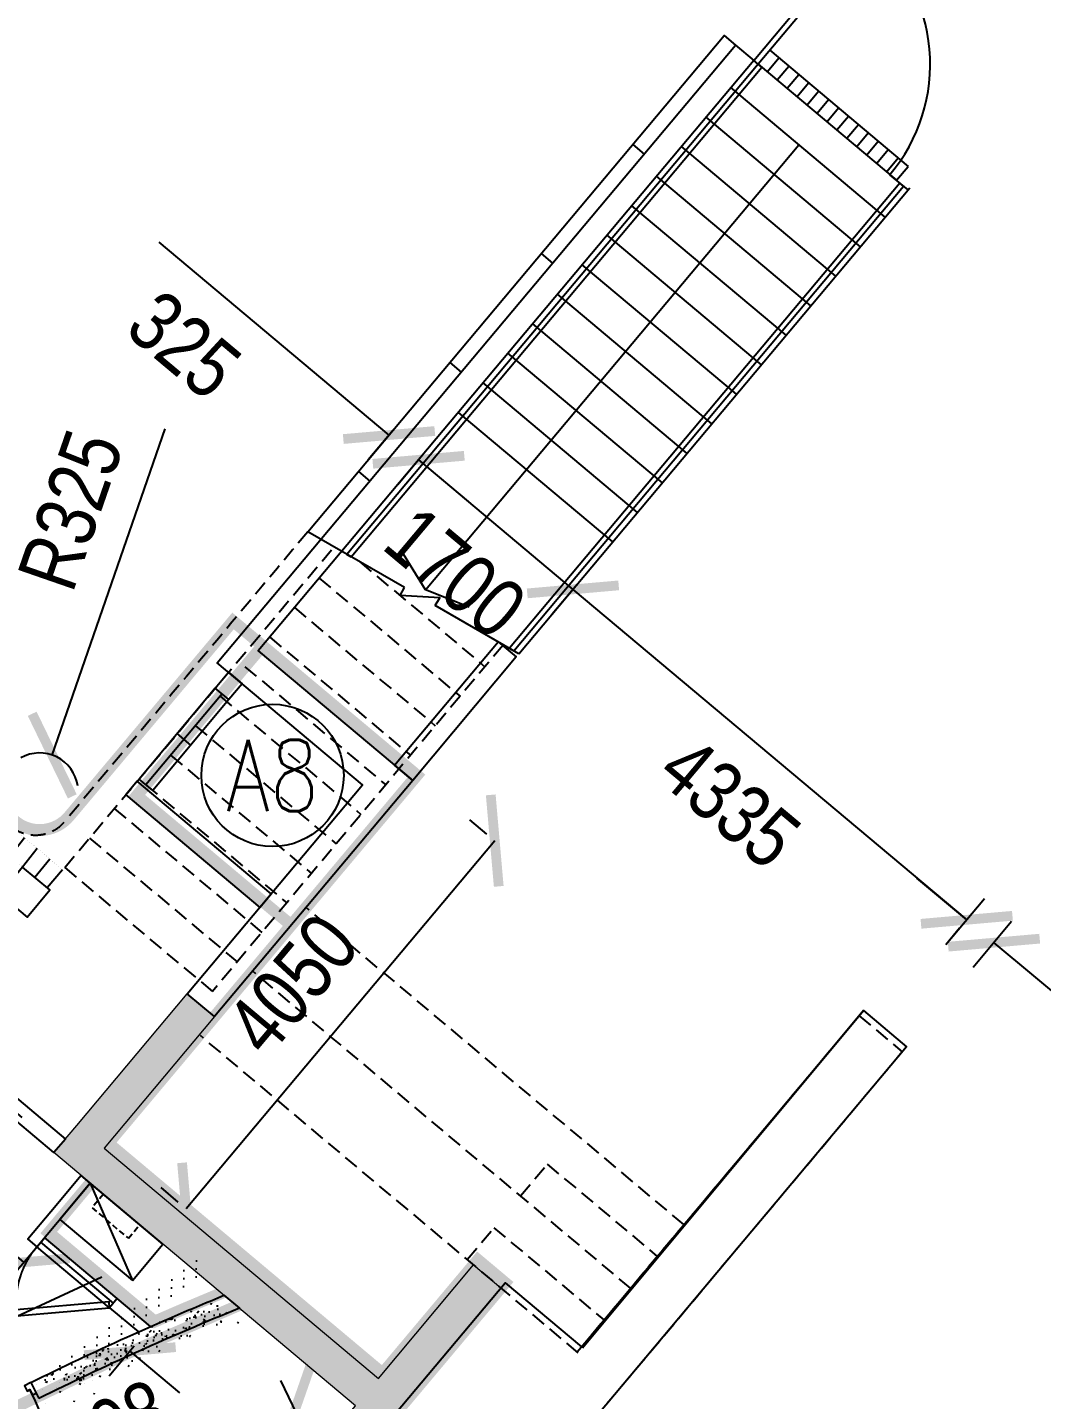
# Model space of a CAD drawing. Header units: millimetres. Extents: x 834140250 to 834644390, y 817877047 to 817987022.
# Drawn here: x 834390013 to 834398566, y 817957464 to 817969035 of the extents above; entities that cross this region are included whole.
import ezdxf
from ezdxf.enums import TextEntityAlignment as Align

# ---------------------------------------------------------------- set-up
doc = ezdxf.new("R2010")
doc.units = ezdxf.units.MM
doc.header["$LTSCALE"] = 1000
doc.header["$MEASUREMENT"] = 0
doc.linetypes.add('3B52X-MAGP-P-L000_XB$0$HIDDEN', pattern=[0.375, 0.25, -0.125])
doc.linetypes.add('3B52X-MAGP-P-L000_XB$0$HIDDEN2', pattern=[0.1875, 0.125, -0.0625])
doc.layers.get('Defpoints').update_dxf_attribs({"color": 150})
for name, color, linetype in [('3B52X-MAGP-P-L000_XB$0$VPA060_Hatch', 252, 'Continuous'), ('3B52X-MAGP-P-L000_XB$0$VPA060_Tactile', 8, 'Continuous'), ('3B52X-MAGP-P-L000_XB$0$VPA090_Building Line Above', 1, '3B52X-MAGP-P-L000_XB$0$HIDDEN2'), ('3B52X-MAGP-P-L000_XB$0$VPA220_Wall-Conc', 3, 'Continuous'), ('3B52X-MAGP-P-L000_XB$0$VPA240_Stair Ramp', 1, 'Continuous'), ('3B52X-MAGP-P-L000_XB$0$VPA315_Door', 1, 'Continuous'), ('3B52X-MAGP-P-L000_XB$0$VPA315_Doors', 1, 'Continuous'), ('3B52X-MAGP-P-L000_XB$0$VPA342_Handrail', 4, 'Continuous'), ('3B52X-MAGP-P-L000_XB$0$VPA383_Louvres', 1, 'Continuous'), ('3B52X-MAGP-P-L000_XB$0$VPA417_Ext. Cadding', 7, 'Continuous'), ('3B52X-MAGP-P-L000_XB$0$VPA520_Drainage', 8, 'Continuous'), ('3B52X-MAGP-P-L000_XB$0$VPA582_Fire Equipment', 1, 'Continuous'), ('3B52X-MAGP-P-L000_XB$0$VPA726_Loose Furniture', 7, '3B52X-MAGP-P-L000_XB$0$HIDDEN'), ('GFA', 2, 'Continuous'), ('MGD031_1', 7, 'Continuous'), ('VPA040_Text', 3, 'Continuous')]:
    doc.layers.add(name, color=color, linetype=linetype)
doc.layers.add('VPA280_Structure', color=2, linetype='Continuous', lineweight=5)
doc.styles.add('1_2.5mm', font='arial.ttf', dxfattribs={"width": 0.8, "height": 0.0025})
doc.styles.add('Style-Arial', font='arial.ttf', dxfattribs={"width": 0.8})
doc.styles.add('T1', font='simplex.shx', dxfattribs={"width": 0.8})
doc.dimstyles.get("Standard").update_dxf_attribs({"dimtxt": 0.18, "dimasz": 0.18, "dimexe": 0.18, "dimexo": 0.06249999999999999, "dimgap": 0.09, "dimtad": 0, "dimtih": 1, "dimtoh": 1, "dimdec": 4, "dimzin": 1, "dimdsep": 46, "dimtxsty": '1_2.5mm', "dimcen": 0, "dimadec": 0, "dimazin": 0, "dimtfac": 1, "dimtdec": 4, "dimtofl": 0, "dimtmove": 0, "dimatfit": 3, "dimfxl": 0, "dimtolj": 1, "dimtzin": 1, "dimarcsym": 0})

# ---------------------------------------------------------------- blocks, each defined once
blk = doc.blocks.new('_ArchTick')
at = {"color": 0, "linetype": 'ByBlock', "const_width": 0.15}
blk.add_lwpolyline([(-0.5, -0.5), (0.5, 0.5)], dxfattribs=at)
blk = doc.blocks.new('*D30')
at = {"layer": 'Defpoints', "color": 0}
for p in [(834394725.3062263, 817964429.4393619), (834398258.9996039, 817961896.668395), (834397934.3678358, 817961509.78732)]:
    blk.add_point(p, dxfattribs=at)
at = {"layer": 'MGD031_1', "color": 0, "lineweight": -2}
for p, q in [((834394613.5651999, 817964296.2715931), (834397934.3678356, 817961509.7873203)), ((834394549.3108289, 817964219.6962159), (834394437.569803, 817964086.5284469)), ((834398083.0042068, 817961686.9252491), (834397758.3724387, 817961300.0441741))]:
    blk.add_line(p, q, dxfattribs=at)
at = {"layer": 'MGD031_1', "color": 0, "lineweight": -2, "xscale": 547.6004642393601, "yscale": 547.6004642393601, "zscale": 547.6004642393601}
for p, rotation in [((834394613.5651999, 817964296.2715931), 139.9999999386835), ((834397934.3678356, 817961509.7873203), 319.9999999386835)]:
    blk.add_blockref('_ArchTick', p, dxfattribs=dict(at, rotation=rotation))
at = {"layer": 'MGD031_1', "color": 0, "insert": (834395933.7665097, 817962497.5948755), "char_height": 500, "attachment_point": 5, "rotation": 319.99999993868346, "style": 'Style-Arial'}
blk.add_mtext('4335', dxfattribs=at)
blk = doc.blocks.new('*D31')
at = {"layer": 'Defpoints', "color": 0}
for p in [(834398050.0936304, 817961647.7039485), (834398488.8129492, 817961703.8321043), (834398164.1811795, 817961316.9510276)]:
    blk.add_point(p, dxfattribs=at)
at = {"layer": 'MGD031_1', "color": 0, "lineweight": -2}
for p, q in [((834397934.367837, 817961509.7873192), (834397514.8815446, 817961861.778113)), ((834398312.817552, 817961494.0889583), (834397988.1857824, 817961107.2078816)), ((834397874.0982332, 817961437.9608026), (834397758.3724399, 817961300.044173)), ((834398164.1811794, 817961316.9510278), (834400098.3894922, 817959693.9575424))]:
    blk.add_line(p, q, dxfattribs=at)
at = {"layer": 'MGD031_1', "color": 0, "lineweight": -2, "xscale": 547.6004642393601, "yscale": 547.6004642393601, "zscale": 547.6004642393601}
for p, rotation in [((834397934.367837, 817961509.7873192), 319.9999999386835), ((834398164.1811794, 817961316.9510278), 139.9999999386835)]:
    blk.add_blockref('_ArchTick', p, dxfattribs=dict(at, rotation=rotation))
at = {"layer": 'MGD031_1', "color": 0, "insert": (834399210.57162, 817959748.0289099), "char_height": 500, "attachment_point": 5, "rotation": 319.99999993868346, "style": 'Style-Arial'}
blk.add_mtext('300', dxfattribs=at)
blk = doc.blocks.new('*D34')
at = {"layer": 'Defpoints', "color": 0}
for p in [(834390221.894226, 817962898.7492847), (834390115.5243585, 817962591.6561154)]:
    blk.add_point(p, dxfattribs=at)
at = {"layer": 'MGD031_1', "color": 0, "lineweight": -2}
blk.add_line((834390221.8942258, 817962898.7492852), (834391175.1112256, 817965650.7168944), dxfattribs=at)
blk.add_arc((834390115.5243584, 817962591.6561158), 324.9934819936752, 8.272538129776175, 119.1656145439335, dxfattribs=at)
at = {"layer": 'MGD031_1', "color": 0, "lineweight": -2, "xscale": 547.6004642393601, "yscale": 547.6004642393601, "zscale": 547.6004642393601, "rotation": 250.8951149905775}
blk.add_blockref('_ArchTick', (834390221.8942258, 817962898.7492852), dxfattribs=at)
at = {"layer": 'MGD031_1', "color": 0, "insert": (834390377.6252134, 817964965.3973608), "char_height": 500, "attachment_point": 5, "rotation": 70.8951149905775, "style": 'Style-Arial'}
blk.add_mtext('R325', dxfattribs=at)
blk = doc.blocks.new('*D39')
at = {"layer": 'Defpoints', "color": 0}
for p in [(834393522.8713003, 817965641.1637248), (834394825.1468519, 817964548.4247861), (834394613.5652006, 817964296.2715937)]:
    blk.add_point(p, dxfattribs=at)
at = {"layer": 'MGD031_1', "color": 0, "lineweight": -2}
for p, q in [((834393346.8759031, 817965431.4205787), (834393135.2942512, 817965179.2673856)), ((834393311.2896483, 817965389.0105318), (834394613.5652004, 817964296.2715939)), ((834394649.1514548, 817964338.6816401), (834394437.5698035, 817964086.5284477))]:
    blk.add_line(p, q, dxfattribs=at)
at = {"layer": 'MGD031_1', "color": 0, "lineweight": -2, "xscale": 547.6004642393601, "yscale": 547.6004642393601, "zscale": 547.6004642393601}
for p, rotation in [((834393311.2896483, 817965389.0105318), 139.9999999386835), ((834394613.5652004, 817964296.2715939), 319.9999999386835)]:
    blk.add_blockref('_ArchTick', p, dxfattribs=dict(at, rotation=rotation))
at = {"layer": 'MGD031_1', "color": 0, "insert": (834393622.3370322, 817964437.3371167), "char_height": 500, "attachment_point": 5, "rotation": 319.99999993868346, "style": 'Style-Arial'}
blk.add_mtext('1700', dxfattribs=at)
blk = doc.blocks.new('*D63')
at = {"layer": 'Defpoints', "color": 0}
for p in [(834392584.0147717, 817956723.8798493), (834389379.1210192, 817955983.6949282), (834389693.8677514, 817955330.7366765)]:
    blk.add_point(p, dxfattribs=at)
at = {"layer": 'MGD031_1', "color": 0, "lineweight": -2}
for p, q in [((834392465.1257513, 817956970.5212245), (834392150.379019, 817957623.479476)), ((834392269.2680395, 817957376.8381008), (834389379.1210192, 817955983.6949279)), ((834389574.9787312, 817955577.3780515), (834389260.2319989, 817956230.3363031))]:
    blk.add_line(p, q, dxfattribs=at)
at = {"layer": 'MGD031_1', "color": 0, "lineweight": -2, "xscale": 547.6004642393601, "yscale": 547.6004642393601, "zscale": 547.6004642393601}
for p, rotation in [((834392269.2680395, 817957376.8381008), 25.73555168244227), ((834389379.1210192, 817955983.6949279), 205.7355516824422)]:
    blk.add_blockref('_ArchTick', p, dxfattribs=dict(at, rotation=rotation))
at = {"layer": 'MGD031_1', "color": 0, "insert": (834390594.3814411, 817957157.0255622), "char_height": 500, "attachment_point": 5, "rotation": 25.73555168244229, "style": 'Style-Arial'}
blk.add_mtext('3208', dxfattribs=at)
blk = doc.blocks.new('*D67')
at = {"layer": 'Defpoints', "color": 0}
for p in [(834393273.9555705, 817965850.0288223), (834393522.871301, 817965641.1637242), (834393311.2896479, 817965389.0105295)]:
    blk.add_point(p, dxfattribs=at)
at = {"layer": 'MGD031_1', "color": 0, "lineweight": -2}
for p, q in [((834393062.3739172, 817965597.8756278), (834391124.821345, 817967223.6752801)), ((834393097.9601734, 817965640.2856762), (834392886.3785203, 817965388.1324816)), ((834393346.8759038, 817965431.4205781), (834393135.2942507, 817965179.2673835)), ((834393311.2896477, 817965389.0105296), (834393730.7759401, 817965037.0197357))]:
    blk.add_line(p, q, dxfattribs=at)
at = {"layer": 'MGD031_1', "color": 0, "lineweight": -2, "xscale": 547.6004642393601, "yscale": 547.6004642393601, "zscale": 547.6004642393601}
for p, rotation in [((834393062.3739172, 817965597.8756278), 319.9999999386835), ((834393311.2896477, 817965389.0105296), 139.9999999386835)]:
    blk.add_blockref('_ArchTick', p, dxfattribs=dict(at, rotation=rotation))
at = {"layer": 'MGD031_1', "color": 0, "insert": (834391333.9113307, 817966357.3316668), "char_height": 500, "attachment_point": 5, "rotation": 319.99999993868346, "style": 'Style-Arial'}
blk.add_mtext('325', dxfattribs=at)
blk = doc.blocks.new('*D68')
at = {"layer": 'Defpoints', "color": 0}
for p in [(834393953.875179, 817962177.5315393), (834394098.2521036, 817962056.384915), (834391494.9622743, 817958953.9049088)]:
    blk.add_point(p, dxfattribs=at)
at = {"layer": 'MGD031_1', "color": 0, "lineweight": -2}
for p, q in [((834393888.5089574, 817962232.380312), (834393744.132033, 817962353.5269363)), ((834391350.5853467, 817959075.0515357), (834393953.875179, 817962177.5315393)), ((834391285.2191283, 817959129.9003057), (834391140.8422006, 817959251.0469327))]:
    blk.add_line(p, q, dxfattribs=at)
at = {"layer": 'MGD031_1', "color": 0, "lineweight": -2, "xscale": 547.6004642393601, "yscale": 547.6004642393601, "zscale": 547.6004642393601}
for p, rotation in [((834393953.875179, 817962177.5315393), 49.99999993868348), ((834391350.5853467, 817959075.0515357), 229.9999999386835)]:
    blk.add_blockref('_ArchTick', p, dxfattribs=dict(at, rotation=rotation))
at = {"layer": 'MGD031_1', "color": 0, "insert": (834392246.926317, 817960966.3819299), "char_height": 500, "attachment_point": 5, "rotation": 49.999999938683494, "style": 'Style-Arial'}
blk.add_mtext('4050', dxfattribs=at)
blk = doc.blocks.new('*D77')
at = {"layer": 'Defpoints', "color": 0}
for p in [(834388858.5837852, 817959991.2336015), (834390178.5963701, 817959667.0781394), (834389792.814375, 817959207.3210652)]:
    blk.add_point(p, dxfattribs=at)
at = {"layer": 'MGD031_1', "color": 0, "lineweight": -2}
for p, q in [((834389968.853223, 817959843.0735352), (834389034.6226288, 817960626.9860749)), ((834389244.365776, 817960450.9906791), (834388858.5837852, 817959991.2336015)), ((834389583.071228, 817959383.3164611), (834388648.840638, 817960167.2289972))]:
    blk.add_line(p, q, dxfattribs=at)
at = {"layer": 'MGD031_1', "color": 0, "lineweight": -2, "xscale": 547.6004642393601, "yscale": 547.6004642393601, "zscale": 547.6004642393601}
for p, rotation in [((834389244.365776, 817960450.9906791), 50.00000025691691), ((834388858.5837852, 817959991.2336015), 230.0000002569169)]:
    blk.add_blockref('_ArchTick', p, dxfattribs=dict(at, rotation=rotation))
at = {"layer": 'MGD031_1', "color": 0, "insert": (834388646.1708326, 817960561.2025303), "char_height": 500, "attachment_point": 5, "rotation": 50.00000025691692, "style": 'Style-Arial'}
blk.add_mtext('600', dxfattribs=at)
blk = doc.blocks.new('*D78')
at = {"layer": 'Defpoints', "color": 0}
for p in [(834389658.302721, 817958235.2285231), (834391088.4839851, 817958124.2150989), (834390876.9023337, 817957872.0619063)]:
    blk.add_point(p, dxfattribs=at)
at = {"layer": 'MGD031_1', "color": 0, "lineweight": -2}
for p, q in [((834389982.9740775, 817958622.1567782), (834387838.2864321, 817960421.7633942)), ((834389834.2981179, 817958444.9716696), (834390158.9694743, 817958831.8999244)), ((834390912.4885877, 817957914.4719528), (834390700.9069365, 817957662.3187604)), ((834390876.9023335, 817957872.0619066), (834391296.3886259, 817957520.0711126))]:
    blk.add_line(p, q, dxfattribs=at)
at = {"layer": 'MGD031_1', "color": 0, "lineweight": -2, "xscale": 547.6004642393601, "yscale": 547.6004642393601, "zscale": 547.6004642393601}
for p, rotation in [((834389982.9740775, 817958622.1567782), 319.9999999386835), ((834390876.9023335, 817957872.0619066), 139.9999999386835)]:
    blk.add_blockref('_ArchTick', p, dxfattribs=dict(at, rotation=rotation))
at = {"layer": 'MGD031_1', "color": 0, "insert": (834388151.0535702, 817959468.646934), "char_height": 500, "attachment_point": 5, "rotation": 319.99999993868346, "style": 'Style-Arial'}
blk.add_mtext('1167', dxfattribs=at)
blk = doc.blocks.new('door_800')
at = {"layer": '3B52X-MAGP-P-L000_XB$0$VPA315_Door', "color": 253}
for points in [[(591.364559173584, 704.7609226703644), (552.7973053455353, 658.798253774643), (591.0995293855667, 626.6588755846024), (607.1692185401917, 645.8099875450134), (645.4714425802231, 613.6706093549728), (667.9690073728561, 640.4821661710739)], [(0, 0), (38.56725382804871, 45.96266889572144), (76.86947786808014, 13.82329070568085), (60.79978883266449, -5.327821373939514), (99.10201287269592, -37.4671995639801), (76.60444808006287, -64.27875638008118)]]:
    blk.add_lwpolyline(points, dxfattribs=at)
blk.add_lwpolyline([(131.2413910627365, 0.8350244760513306), (99.10201287269592, -37.4671995639801), (749.1123096942902, -582.8905342817307), (781.2516878843307, -544.5883102416992)], close=True, dxfattribs=at)
blk.add_arc((99.10201287269592, -37.4671995639801), 849.9999999545314, 323.3722893022553, 53.3722893022553, dxfattribs=at)
blk = doc.blocks.new('GFA_GF')
at = {"layer": '3B52X-MAGP-P-L000_XB$0$VPA060_Hatch'}
h = blk.add_hatch(dxfattribs=at)
h.set_pattern_fill('AR-CONC', color=253, scale=20, style=0)
h.set_pattern_definition([(49.99999999999999, (834399403.5779446, 817920156.1772425), (143.4520365201507, -12.55042699651902), [15, -165]), (355, (834399403.5779446, 817920156.1772425), (-27.7502667226, 150.4384267400024), [12, -132]), (100.4514, (834399415.5322806, 817920155.1313746), (115.7018763428043, 137.8879084121907), [12.748038, -140.2284224]), (46.18420000000002, (834399403.5779446, 817920196.1772425), (213.4482097251289, -33.10380286580362), [22.49999999999999, -247.4999999999999]), (96.6356, (834399421.3652936, 817920193.418581), (186.9325411097407, 194.8235741800883), [19.1220576, -210.3426]), (351.1842, (834399403.5779446, 817920196.1772425), (186.9323890267254, 194.8237201850649), [18, -198]), (21, (834399423.5779446, 817920186.1772425), (119.3814104236923, -80.52377813306776), [15, -165]), (326.0000000000001, (834399423.5779446, 817920186.1772425), (48.66306638431634, 145.0300090093706), [12, -132]), (71.4514, (834399433.5263911, 817920179.4669213), (168.044525716298, 64.50609934199048), [12.748038, -140.2284224]), (37.50000000000001, (834399403.5779446, 817920156.1772425), (2.431971063458134, 66.5787707662623), [0, -130.4, 0, -134, 0, -132.5]), (7.499999999999999, (834399403.5779446, 817920156.1772425), (52.61390748842972, 78.88234237647205), [0, -76.39999999999999, 0, -127.4, 0, -50.5]), (327.5, (834399358.9779447, 817920156.1772425), (106.7644872344818, -4.510974346875951), [0, -50, 0, -156, 0, -207]), (317.5, (834399338.9779447, 817920156.1772425), (116.6372338684772, 20.02099646646354), [0, -65, 0, -103.6, 0, -147])])
edge = h.paths.add_edge_path(flags=17)
edge.add_line((4669.99081492424, 6400.000000119209), (4375.864941716194, 6400.000000119209))
edge.add_line((4375.864941716194, 6400.000000119209), (4812.102622866631, 6033.953103899956))
edge.add_arc((8418.747860908508, 7644.784747481346), 3950.021323620073, 198.3688839907443, 204.066914657053, ccw=False)
edge = h.paths.add_edge_path()
edge.add_line((4812.102622866631, 6033.953103899956), (4375.864941716194, 6400.000000119209))
edge.add_line((4375.864941716194, 6400.000000119209), (4355.106813549995, 6400.000000119209))
edge.add_arc((8418.716197490692, 7644.763788342476), 4249.983307464022, 197.0308606786462, 218.098155601729)
edge.add_line((5074.171074867249, 5022.479281187057), (5306.47010576725, 5212.420541405678))
edge.add_arc((8418.747861385345, 7644.784748315811), 3950.021324394689, 204.0669146652843, 218.00898794895, ccw=False)
edge = h.paths.add_edge_path()
edge.add_line((14758.72696197033, 20234.85090553761), (15690.76899850368, 21345.61535251141))
edge.add_line((15690.76899850368, 21345.61535251141), (15920.58233129978, 21152.77907001972))
edge.add_line((15920.58233129978, 21152.77907001972), (14988.54029262066, 20042.01462078094))
edge.add_line((14988.54029262066, 20042.01462078094), (17301.99451732635, 18100.79604828358))
edge.add_line((17301.99451732635, 18100.79604828358), (18105.47902500629, 19058.35159659386))
edge.add_line((18105.47902500629, 19058.35159659386), (18335.2923579216, 18865.51531362534))
edge.add_line((18335.2923579216, 18865.51531362534), (16874.3315615654, 17124.41003656387))
edge.add_arc((19950.00000035763, 14543.61778283119), 4015.000000287576, 139.9999999877726, 179.9999999982988)
edge.add_line((15935, 14543.6177829504), (15935, 7999.999999523163))
edge.add_line((15935, 7999.999999523163), (15635, 7999.999999523163))
edge.add_line((15635, 7999.999999523163), (15635, 10999.99999952316))
edge.add_line((15635, 10999.99999952316), (15635, 11299.99999952316))
edge.add_line((15635, 11299.99999952316), (15635, 13971.4147452116))
edge.add_line((15635, 13971.4147452116), (14815.96099662781, 13971.4147452116))
edge.add_line((14815.96099662781, 13971.4147452116), (13053.97842180729, 17021.24373209476))
edge.add_arc((25735.29270875454, -4928.856331706047), 25350.00246262712, 120.0164774375186, 144.0164626531961)
edge.add_arc((8418.749066114426, 7644.785106897354), 3950.022491852898, 144.0168895969588, 198.3688838593637)
edge.add_line((4669.990908622742, 6400), (1577.308505892754, 6400.000000476837))
edge.add_arc((-2300.171882510185, 4785.405402541161), 4200.210694492894, 22.60699317670514, 49.99999998959423)
edge.add_line((399.6715105772018, 8002.953464508057), (-9595.549460887909, 16389.93964958191))
edge.add_line((-9595.549460887909, 16389.93964958191), (-9338.441015601158, 16696.35462939739))
edge.add_line((-9338.441015601158, 16696.35462939739), (-8765.843454003334, 16215.8885768652))
edge.add_line((-8765.843454003334, 16215.8885768652), (-8894.398885726929, 16062.6820756197))
edge.add_line((-8894.398885726929, 16062.6820756197), (-5387.807707905769, 13120.30660033226))
edge.add_line((-5387.807707905769, 13120.30660033226), (-5018.204831361771, 13560.78215587139))
edge.add_line((-5018.204831361771, 13560.78215587139), (-4864.995942115784, 13432.22463333607))
edge.add_line((-4864.995942115784, 13432.22463333607), (-5234.59881734848, 12991.74907898903))
edge.add_line((-5234.59881734848, 12991.74907898903), (-3549.301043510437, 11577.61633789539))
edge.add_line((-3549.301043510437, 11577.61633789539), (-3115.419398188591, 12094.69632971287))
edge.add_line((-3115.419398188591, 12094.69632971287), (-2962.210518836975, 11966.13881409168))
edge.add_line((-2962.210518836975, 11966.13881409168), (-3396.092154622078, 11449.0588157177))
edge.add_line((-3396.092154622078, 11449.0588157177), (-3281.192103862762, 11352.62340319157))
edge.add_line((-3281.192103862762, 11352.62340319157), (-3120.487859845161, 11544.14607441425))
edge.add_line((-3120.487859845161, 11544.14607441425), (-2507.652151584625, 11029.91617846489))
edge.add_line((-2507.652151584625, 11029.91617846489), (-2668.352561712265, 10838.40078175068))
edge.add_line((-2668.352561712265, 10838.40078175068), (528.2290325164795, 8156.162353157997))
edge.add_arc((-2446.506817698479, 4671.498859405518), 4581.695433269801, 26.278853227204877, 49.513768639956595, ccw=False)
edge.add_line((1661.669927000999, 6700), (4275.070816159248, 6700))
edge.add_arc((8418.750927686691, 7644.785138964653), 4250.02397940018, 144.0168745552077, 192.8442255567613, ccw=False)
edge.add_arc((25735.29270875454, -4928.856331706047), 25650.00246259042, 119.34633505658181, 144.0164626532238, ccw=False)
edge.add_line((13164.54626882076, 17429.56401216984), (14989.10889220238, 14271.4147452116))
edge.add_line((14989.10889220238, 14271.4147452116), (15635, 14271.4147452116))
edge.add_line((15635, 14271.4147452116), (15635.00000023842, 14543.6177829504))
edge.add_arc((19950.00000059605, 14543.6177829504), 4315.000000357628, 139.9999999910598, 180, ccw=False)
edge.add_line((16644.51822865009, 17317.24631953239), (17109.15823471546, 17870.98271584511))
edge.add_line((17109.15823471546, 17870.98271584511), (14565.89067590237, 20005.03756964207))
edge.add_line((14565.89067590237, 20005.03756964207), (14758.72696197033, 20234.85090553761))
at = {"layer": '3B52X-MAGP-P-L000_XB$0$VPA060_Hatch', "ltscale": 500}
h = blk.add_hatch(dxfattribs=at)
h.set_pattern_fill('AR-CONC', color=253, scale=20, style=0)
h.set_pattern_definition([(49.99999999999999, (-834391969.9608859, -818009550.0209248), (143.4520365201507, -12.55042699651902), [15, -165]), (355, (-834391969.9608859, -818009550.0209248), (-27.7502667226, 150.4384267400024), [12, -132]), (100.45144446, (-834391958.0065497, -818009551.0667936), (115.7017693454224, 137.8879981937259), [12.7480384, -140.2284223999999]), (46.18420000000002, (-834391969.9608859, -818009510.0209248), (213.4482661343145, -33.10385615861531), [22.49999999999999, -247.4999999999999]), (96.63563549, (-834391952.1735369, -818009512.7795862), (186.9323891348457, 194.8237201549101), [19.1220684, -210.342752]), (351.1841639899999, (-834391969.9608859, -818009510.0209248), (186.9323890109546, 194.823720053998), [18, -198.0000002]), (21, (-834391949.9608859, -818009520.0209248), (119.3814104236923, -80.52377813306776), [15, -165]), (326.0000000000001, (-834391949.9608859, -818009520.0209248), (48.66306638431634, 145.0300090093706), [12, -132]), (71.45144474, (-834391940.0124351, -818009526.7312396), (168.0444753459942, 64.50623056127077), [12.748038, -140.2284224]), (37.50000000000001, (-834391969.9608859, -818009550.0209248), (2.431971063458134, 66.5787707662623), [0, -130.4, 0, -134, 0, -132.5]), (7.499999999999999, (-834391969.9608859, -818009550.0209248), (52.61390748842972, 78.88234237647205), [0, -76.39999999999999, 0, -127.4, 0, -50.5]), (327.5, (-834392014.5608859, -818009550.0209248), (106.7644872344818, -4.510974346875951), [0, -50, 0, -156, 0, -207]), (317.5, (-834392034.5608859, -818009550.0209248), (116.6372338684772, 20.02099646646354), [0, -65, 0, -103.6, 0, -147])])
h.paths.add_polyline_path([(16129.73559820652, 18692.81588244438), (15999.85792315006, 18801.79619085789), (15999.85678625107, 18801.7971303463, 0.0174180422847419), (14371.60935878754, 18066.56336557865), (14438.06364107132, 17932.08723986149, -0.01819080257368359)])
at = {"layer": '3B52X-MAGP-P-L000_XB$0$VPA520_Drainage', "ltscale": 20}
h = blk.add_hatch(dxfattribs=at)
h.set_pattern_fill('ANSI31', color=253, scale=1000)
h.set_pattern_definition([(45, (-834236357.2756484, -817907475.1304626), (-88.38834764831843, 88.38834764831844), [])])
edge = h.paths.add_edge_path()
edge.add_line((11581.49129450321, 24956.88593828678), (14641.28103232384, 22389.42008244991))
edge.add_line((14641.28103232384, 22389.42008244991), (14512.72350847721, 22236.21119379997))
edge.add_line((14512.72350847721, 22236.21119379997), (11515.11334729195, 24751.5047699213))
edge.add_line((11515.11334729195, 24751.5047699213), (11581.48206865788, 24956.87494289875))
at = {"layer": '3B52X-MAGP-P-L000_XB$0$VPA060_Tactile', "color": 253}
blk.add_lwpolyline([(14109.16011083126, 22183.2230284214), (14338.97344386578, 21990.3867456913), (14531.8097268343, 22220.20007860661), (14301.99639391899, 22413.03636145592), (14109.16011083126, 22183.2230284214)], close=True, dxfattribs=at)
at = {"layer": '3B52X-MAGP-P-L000_XB$0$VPA090_Building Line Above', "color": 253}
for p, q in [((18978.76948559284, 18325.57306599617), (21357.08294391632, 21159.9389103651)), ((21357.08294391632, 21159.9389103651), (21720.95494067669, 20854.61405265331)), ((21720.95494067669, 20854.61405265331), (17881.68001711369, 16279.14434468746))]:
    blk.add_line(p, q, dxfattribs=at)
blk.add_lwpolyline([(-15508.87054622173, 18871.53141772747), (-15299.96457159519, 19120.49586248398), (-15146.79868924618, 18991.88708937168), (-1375.031600356102, 35404.44090116024), (-1528.240049958229, 35532.99803853035), (-1319.334077835083, 35781.96248185635), (14200.73636507988, 22759.07862305641, 0.4142135615605079), (14658.60678160191, 22799.13709306717, -1.340208180360775e-05), (16707.15731847286, 25240.37164461613, 0.3640005916453452)], format="xyb", dxfattribs=at)
for points in [[(19878.67157101631, 19398.03545534611), (16691.93616628647, 22072.02395534515)], [(19428.72045254707, 18861.8041703701), (16241.98483967781, 21535.79284501076)], [(18988.35806941986, 18317.52728879452), (15801.62256062031, 20991.51587605476)]]:
    blk.add_lwpolyline(points, dxfattribs=at)
at = {"layer": '3B52X-MAGP-P-L000_XB$0$VPA220_Wall-Conc', "color": 253}
for points in [[(17438.62122154236, 23273.05213868618), (18311.94961023331, 24313.84438347816), (18465.15849888325, 24185.28686153889), (17591.8301101923, 23144.4946167469)], [(16397.84464025497, 22188.25646793842), (15267.92608833313, 23136.37070786953), (15171.50896823406, 23021.46318411827), (16301.42649877071, 22073.34980130196)], [(13697.09270012379, 20929.856518507), (14662.30871868134, 20119.94411921501), (14565.89067578316, 20005.03756952286), (13600.67465722561, 20814.94996881485)]]:
    blk.add_lwpolyline(points, close=True, dxfattribs=at)
for points in [[(16041.67722392082, 23825.17216646671), (15926.75747203827, 23921.57470834255), (16039.25284159184, 24055.63944208622), (16154.15950798988, 23959.22130060196), (16041.67722380161, 23825.17216658592)], [(14795.71326971054, 19812.19350469112), (14538.59822535515, 19505.77572715282), (14538.5982221365, 19505.77573037148), (14345.7619395256, 19275.96239757538), (14345.76194274426, 19275.96239471436), (14422.36638724804, 19211.68363368511), (14872.31771481037, 19747.91474306583), (14795.71327030659, 19812.19350540638)], [(15380.57340681553, 18538.19320678711), (15099.48069870472, 18774.05799245834), (15099.4806958437, 18774.05798923969), (15035.20193517208, 18697.45354449749), (15278.82214295864, 18493.03191876411)], [(14371.52872121334, 18066.72654294968), (14438.06364107132, 17932.08723986149)]]:
    blk.add_lwpolyline(points, dxfattribs=at)
blk.add_lwpolyline([(14371.60935878754, 18066.56336557865, -0.01741804228516462), (15999.85678625107, 18801.7971303463), (16131.0742046833, 18693.36017143726, 0.01820497424527611), (14438.06364107132, 17932.08723986149)], format="xyb", dxfattribs=at)
at = {"layer": '3B52X-MAGP-P-L000_XB$0$VPA240_Stair Ramp', "color": 253}
for p, q in [((21769.94969916344, 28123.78364729881), (21616.84605491161, 28252.25240921974)), ((17522.4908400774, 24769.6386166811), (16707.06008064747, 25240.42778480053)), ((18487.81063127518, 24212.31097567081), (17782.29846131802, 24619.6386166811))]:
    blk.add_line(p, q, dxfattribs=at)
for points in [[(21577.1132979393, 27893.97017323971), (20274.83774459362, 28986.70910990238)], [(21368.20732474327, 27645.00572919846), (20065.91781055927, 28737.7563803196)], [(17699.69781661034, 24751.01233541965), (20849.37053060532, 28504.61886096001)], [(21159.30135178566, 27396.04128551483), (19857.2065474987, 28488.62855541706)], [(20950.39537858963, 27147.07684147358), (19648.30057430267, 28239.66411149502)], [(18487.82665860653, 24212.30172228813), (21785.0431214571, 28141.77128756046)], [(20741.4894053936, 26898.11239743233), (19439.39460098743, 27990.69966757298)], [(20532.58343231678, 26649.14795339108), (19230.4886277914, 27741.73522365093)], [(20323.67745923996, 26400.18350946903), (19021.58265459538, 27492.77077972889)], [(20114.77148604393, 26151.21906530857), (18812.67668139935, 27243.80633568764)], [(19905.86551296711, 25902.25462138653), (18603.57600009441, 26995.00527131557)], [(19696.95953977108, 25653.29017734528), (18394.86473488808, 26745.87744784355)], [(19488.05356693268, 25404.32573366165), (18185.76405453682, 26497.07638323307)], [(19279.14759361744, 25155.36128950119), (17977.05278861523, 26247.94856011868)], [(18067.31293618679, 24605.72253477573), (17699.69781827927, 24751.01233398914), (17492.77960431576, 25087.81324124336)], [(17782.29846131802, 24619.6386166811), (17819.79846131802, 24684.59052205086), (17484.9908400774, 24704.68671131134), (17522.4908400774, 24769.6386166811)]]:
    blk.add_lwpolyline(points, dxfattribs=at)
at = {"layer": '3B52X-MAGP-P-L000_XB$0$VPA240_Stair Ramp', "color": 253, "linetype": '3B52X-MAGP-P-L000_XB$0$HIDDEN2'}
for points in [[(14657.28432846069, 22408.62305784225), (16926.9048756361, 25113.50033330917)], [(17146.6418735981, 24986.6351184845), (18200.07126808167, 24102.70290148258)], [(16803.6993252039, 24850.14071547985), (17991.16529488564, 23853.73845756054)], [(16594.79335200787, 24601.17627155781), (17782.25932168961, 23604.7740136385)], [(16385.88737881184, 24352.21182763577), (17573.35334849358, 23355.80956971645)], [(18353.40540552139, 24285.44209051132), (15902.12533867359, 21364.07742476463)], [(16176.98140561581, 24103.24738371372), (17364.44737529755, 23106.84512579441)], [(15968.07543241978, 23854.28293979168), (17155.54140210152, 22857.88068187237)], [(15759.16945922375, 23605.31849586964), (16946.63542890549, 22608.91623795033)], [(15550.26348602772, 23356.35405194759), (16737.72945570946, 22359.95179402828)], [(15341.35751283169, 23107.38960802555), (16528.82348251343, 22110.98735010624)], [(15075.08876490593, 22906.5582472086), (16319.9175093174, 21862.0229061842)], [(14866.18654668331, 22657.59065258503), (16111.01153612137, 21613.05846226215)], [(14657.28432846069, 22408.62305784225), (15902.10556292534, 21364.09401834011)], [(18501.79430711269, 19639.58786249161), (18726.76997184753, 19907.70342051983), (19653.6961659193, 19129.91999673843)], [(18051.84298157692, 19103.35675430298), (18276.81864488125, 19371.47231078148), (19203.74484074116, 18593.68888568878)]]:
    blk.add_lwpolyline(points, dxfattribs=at)
at = {"layer": '3B52X-MAGP-P-L000_XB$0$VPA315_Door', "color": 253}
for p, q in [((15926.77056002617, 23921.59030592442), (15283.97185909748, 23155.52859055996)), ((15926.77056002617, 23921.59030580521), (15283.97185909748, 23155.52859055996)), ((15926.75747203827, 23921.57470834255), (15283.97185897827, 23155.52859067917)), ((15984.22389185429, 23873.38123631477), (15341.42519104481, 23107.31952083111)), ((15984.22389185429, 23873.38123619556), (15341.42519104481, 23107.31952083111)), ((15984.21080386639, 23873.36563873291), (15341.4251909256, 23107.31952095032)), ((16041.67722392082, 23825.17216646671), (15398.87852299213, 23059.11045110226)), ((16041.67722392082, 23825.1721663475), (15398.87852299213, 23059.11045110226)), ((16041.66413593292, 23825.15656888485), (15398.87852299213, 23059.11045110226)), ((15720.27056658268, 23442.13415038586), (15605.36390244961, 23538.55229008198)), ((15398.87676131725, 23059.11192917824), (15283.97009718418, 23155.53006887436))]:
    blk.add_line(p, q, dxfattribs=at)
blk.add_lwpolyline([(20505.96228444576, 29184.39477348328), (20467.66006588936, 29216.53415811062), (21399.63371098042, 30327.21719706059), (21437.93592989445, 30295.07781231403)], close=True, dxfattribs=at)
blk.add_lwpolyline([(16041.6772248745, 23825.17216539383), (15926.77055835724, 23921.5903069973)], dxfattribs=at)
blk.add_arc((20505.96228444576, 29184.39477336407), 1449.893682006248, 319.9999938705921, 50.00000349318146, dxfattribs=at)
at = {"layer": '3B52X-MAGP-P-L000_XB$0$VPA315_Doors', "color": 253, "linetype": '3B52X-MAGP-P-L000_XB$0$HIDDEN', "ltscale": 20}
blk.add_lwpolyline([(14422.36638820171, 19211.68363666534, 0.2034222945469556), (14248.54625713825, 18676.61539375782)], format="xyb", dxfattribs=at)
at = {"layer": '3B52X-MAGP-P-L000_XB$0$VPA315_Doors', "color": 253}
blk.add_lwpolyline([(14252.71587538719, 18628.99489796162), (15035.20193743706, 18697.45354807377), (15030.84415102005, 18747.26328265667), (14248.35808885098, 18678.80463302135)], close=True, dxfattribs=at)
at = {"layer": '3B52X-MAGP-P-L000_XB$0$VPA342_Handrail', "color": 253}
blk.add_lwpolyline([(17072.22204935551, 25029.6014238596), (20536.8049339056, 29158.51471805573), (20506.16315615177, 29184.22622191906), (17037.04663980007, 25049.90995597839)], close=True, dxfattribs=at)
blk.add_lwpolyline([(21731.64736223221, 28155.9228849411), (21701.00558459759, 28181.63438916206), (18408.68199503422, 24257.99591481686), (18443.85740447044, 24237.68738269806), (21731.64736235142, 28155.92288506031)], dxfattribs=at)
at = {"layer": '3B52X-MAGP-P-L000_XB$0$VPA383_Louvres', "color": 253}
for points in [[(15035.20193791389, 18697.45354831219), (14422.36638712883, 19211.68363368511)], [(15067.34131836891, 18735.75577068329), (14454.50576758385, 19249.98585581779)], [(15099.48069882393, 18774.05799257755), (14486.64514803886, 19288.28807771206)]]:
    blk.add_lwpolyline(points, dxfattribs=at)
at = {"layer": '3B52X-MAGP-P-L000_XB$0$VPA417_Ext. Cadding', "color": 253}
for points in [[(16707.06546676159, 25240.424675107), (20218.7109439373, 29425.43003726006), (20314.46513950825, 29345.07996547222)], [(19447.36581146717, 28506.17670631409), (19543.01436829567, 28425.91492271423)], [(18676.0031131506, 27586.93811511993), (18771.6516699791, 27506.67633152008)], [(17904.64041483402, 26667.69952392578), (18000.28897166252, 26587.43774032593)], [(17133.27771651745, 25748.46093273163), (17228.92627334595, 25668.19914913177)]]:
    blk.add_lwpolyline(points, dxfattribs=at)
at = {"layer": '3B52X-MAGP-P-L000_XB$0$VPA520_Drainage', "color": 253}
for p, q in [((20604.14120411873, 29301.21836972237), (21770.73868012428, 28322.18378043175)), ((20506.11467528343, 29184.39492726326), (21672.70375680923, 28205.36738276482)), ((20679.01354956627, 29235.34061992168), (20582.59540808201, 29120.43395340443)), ((20762.88220906258, 29164.96645879745), (20666.46406757832, 29050.0597922802)), ((20846.92668569088, 29094.8018283844), (20750.50854420662, 28979.89516186714)), ((20930.61952793598, 29024.21813642979), (20834.20138645172, 28909.31146991253)), ((21014.8398219347, 28954.26303684711), (20918.42168045044, 28839.35637032986)), ((21098.53266429901, 28883.67934501171), (21002.11452281475, 28768.77267849445)), ((21182.2255064249, 28813.09565293789), (21085.80736494064, 28698.18898642063)), ((21266.09416568279, 28742.72149157524), (21169.67602419853, 28627.81482505798)), ((21349.9628251791, 28672.34733045101), (21253.54468369484, 28557.44066393375)), ((21434.0073018074, 28602.18270003796), (21337.58916032314, 28487.2760335207)), ((21517.70014405251, 28531.59900808334), (21421.28200256824, 28416.69234156609)), ((21601.56880354881, 28461.22484695911), (21505.15066206455, 28346.31818044186)), ((21685.43746292591, 28390.85068583488), (21589.01932144165, 28275.94401931763)), ((21672.87958860397, 28205.57690012455), (21770.73868012428, 28322.18378043175))]:
    blk.add_line(p, q, dxfattribs=at)
at = {"layer": '3B52X-MAGP-P-L000_XB$0$VPA520_Drainage', "color": 253, "const_width": 0.5}
blk.add_lwpolyline([(11581.49129450321, 24956.88593828678), (14641.28103232384, 22389.42008244991), (14512.72350847721, 22236.21119379997), (11515.11334729195, 24751.5047699213), (11581.48206865788, 24956.87494289875)], dxfattribs=at)
at = {"layer": '3B52X-MAGP-P-L000_XB$0$VPA582_Fire Equipment', "color": 253}
for p, q in [((14872.3177138567, 19747.91474413872), (14615.20267009735, 19441.49696671963)), ((14872.3177138567, 19747.91474413872), (15228.03822493553, 18927.26687932014)), ((15485.15326869488, 19233.68465673923), (14872.3177138567, 19747.91474413872)), ((14615.20267009735, 19441.49696671963), (15228.03822493553, 18927.26687932014)), ((15228.03822493553, 18927.26687932014), (15485.15326869488, 19233.68465673923))]:
    blk.add_line(p, q, dxfattribs=at)
at = {"layer": '3B52X-MAGP-P-L000_XB$0$VPA726_Loose Furniture', "color": 253, "ltscale": 0.2}
blk.add_lwpolyline([(14983.39396440983, 19654.71073043346), (14886.97582304478, 19539.804063797), (15193.39360058308, 19282.68902015686), (15289.81174182892, 19397.59568715096)], close=True, dxfattribs=at)
at = {"layer": 'Defpoints', "color": 253, "ltscale": 500}
blk.add_lwpolyline([(15690.76899456978, 21345.61535334587), (17169.18049454689, 23107.51756596565), (15943.50938475132, 24135.97774159908), (20314.46513974667, 29345.07996571064), (20467.67402756214, 29216.5224429369), (16289.5545566082, 24237.23355257511), (17591.83011007309, 23144.49461650848), (15920.58233129978, 21152.77907001972), (15690.76899456978, 21345.61535322666)], dxfattribs=at)
at = {"layer": 'VPA280_Structure', "color": 253, "ltscale": 500}
for points in [[(15690.7690012455, 21345.61535036564), (17169.18049454689, 23107.51756596565), (15943.50938475132, 24135.97774159908), (20314.46513974667, 29345.07996571064), (20467.67402756214, 29216.5224429369), (16289.5545566082, 24237.23355257511), (17591.83011007309, 23144.49461650848), (15920.58233523369, 21152.77906942368)], [(15920.58233129978, 21152.77907001972), (14988.54029262066, 20042.01462078094), (17301.99451732635, 18100.79604828358), (18105.47902500629, 19058.35159659386), (18335.2923579216, 18865.51531362534)]]:
    blk.add_lwpolyline(points, dxfattribs=at)
for points in [[(15635.00000023842, 14543.6177829504, -0.1763269807532499), (16644.51822865009, 17317.24631953239), (17109.15823471546, 17870.98271584511), (14565.89067590237, 20005.03756964207), (14758.72696065903, 20234.85090410709), (14758.72696197033, 20234.85090553761), (15690.76899850368, 21345.61535251141)], [(18335.2923579216, 18865.51531362534), (16874.3315615654, 17124.41003656387, 0.1763269807526934), (15935, 14543.6177829504), (15935, 7999.999999523163), (15635, 7999.999999523163), (15635, 10925.00001108646)]]:
    blk.add_lwpolyline(points, format="xyb", dxfattribs=at)
at = {"color": 253, "rotation": 337.3361827601466}
blk.add_blockref('door_800', (13554.26752495766, 17644.25271296501), dxfattribs=at)

msp = doc.modelspace()

# ---------------------------------------------------------------- linework, layer by layer
at = {"ltscale": 500}
msp.add_lwpolyline([(834394694.2547524, 817957901.1491159), (834397062.9796269, 817960743.5607374), (834397426.8516235, 817960438.2358797), (834393587.5767, 817955862.7661717, 0.1763269825270492), (834392955.8966833, 817954127.2396101), (834392955.8966858, 817947583.6218312), (834391640.8966918, 817947583.6218374), (834391640.8966919, 817954654.9750172, -0.1275613277761301), (834392580.2282535, 817956708.0318744), (834394041.1890498, 817958449.1371515), (834394684.6667948, 817957909.1956393), (834397062.9796269, 817960743.5607374)], format="xyb", close=True, dxfattribs=at)
at = {"layer": 'GFA', "color": 2, "ltscale": 500, "const_width": 100}
msp.add_lwpolyline([(834391746.5040495, 817964029.735838), (834391995.4550728, 817963820.8411242), (834390934.8341508, 817962556.885727), (834392237.1310722, 817961464.1288618), (834390694.4407979, 817959625.6221834), (834392028.4685612, 817958506.2510474), (834391835.6322769, 817958276.4377149, 0.03148603296817183), (834388945.4852668, 817956883.2945541), (834389020.5624104, 817956753.342957, 0.1098314318232776), (834380841.9682465, 817949425.4279957, 0.2316071241180572), (834380375.8876004, 817945983.6218377), (834377283.2051979, 817945983.6218379, 0.1200969921390057), (834376105.5682024, 817947586.5753022), (834375176.4807875, 817948366.1722096), (834384124.0912542, 817959029.5062917), (834384621.9215633, 817959622.80946), (834386069.2166289, 817961347.6292815), (834387550.142275, 817963112.5277404), (834374558.0285184, 817974014.2055988), (834375152.6070579, 817974722.7967094), (834389906.6225741, 817962342.6966639, 0.4142239837492456), (834390364.4912428, 817962382.7631891), (834391746.5040497, 817964029.735838)], format="xyb", close=True, dxfattribs=at)
at = {"layer": 'VPA040_Text', "color": 2, "ltscale": 500, "const_width": 100}
for points in [[(834390934.8336226, 817962556.8861703), (834391995.4331769, 817963820.8594998), (834393297.7306255, 817962728.1021913), (834392237.1310712, 817961464.1288618)], [(834390192.5418319, 817958871.9099039), (834390578.2144074, 817959331.5365818), (834391705.7534691, 817958385.4189574), (834391303.7036016, 817958216.4718893), (834391178.2134068, 817958162.082447), (834391086.4700897, 817958121.8150338)]]:
    msp.add_lwpolyline(points, close=True, dxfattribs=at)
msp.add_lwpolyline([(834388945.4852668, 817956883.2945541), (834388945.4852568, 817956883.2945422), (834388945.4852668, 817956883.2945541), (834389020.5624104, 817956753.342957, 0.1081057605171095), (834380928.326165, 817949549.2298043, 0.1353198007057264), (834380190.6291425, 817947583.6218373), (834391640.8966917, 817947583.6218371), (834391640.8966918, 817954654.9750171, -0.127561327809167), (834392580.2282535, 817956708.0318744), (834394041.1886332, 817958449.1366549), (834393811.3753002, 817958641.9729378), (834393007.8912092, 817957684.4178861), (834392028.4685612, 817958506.2510474), (834391835.6322769, 817958276.4377149, 0.03148603296116391), (834388945.4852668, 817956883.2945541), (834389020.5624104, 817956753.342957)], format="xyb", dxfattribs=at)
at = {"layer": 'VPA040_Text', "color": 3, "ltscale": 500}
msp.add_lwpolyline([(834390639.5059607, 817958496.8624688), (834389566.2984214, 817957999.8569547)], dxfattribs=at)
at = {"layer": 'VPA040_Text', "ltscale": 500}
msp.add_circle((834392079.7936699, 817962727.3123658), 600, dxfattribs=at)

# ---------------------------------------------------------------- block references
at = {"layer": 'MGD031_1'}
msp.add_blockref('GFA_GF', (834375670.3240271, 817939541.227986), dxfattribs=at)

# ---------------------------------------------------------------- texts
at = {"layer": 'VPA040_Text', "ltscale": 500, "style": 'T1', "width": 0.8}
msp.add_text('A8', height=600, dxfattribs=at).set_placement((834392079.7936699, 817962727.3123658), align=Align.MIDDLE_CENTER)

# ---------------------------------------------------------------- dimensions: what is measured, and where the dimension line sits
at = {"layer": 'MGD031_1'}
for base, p1, p2, angle, picture, middle in [((834393311.2896479, 817965389.0105295), (834393273.9555705, 817965850.0288222), (834393522.871301, 817965641.1637242), 139.9999999386803, '*D67', (834391674.1113389, 817966762.7662479)), ((834394613.5652006, 817964296.2715937), (834393522.8713002, 817965641.1637247), (834394825.1468518, 817964548.4247861), 139.9999999386811, '*D39', (834393962.4274244, 817964842.6410627)), ((834393953.875179, 817962177.5315393), (834391494.9622742, 817958953.9049087), (834394098.2521036, 817962056.384915), 49.99999993868028, '*D68', (834392652.2302629, 817960626.2915375)), ((834398164.1811795, 817961316.9510276), (834398050.0936303, 817961647.7039485), (834398488.8129491, 817961703.8321042), 139.9999999386811, '*D31', (834399550.7716281, 817960153.4634911)), ((834388858.5837852, 817959991.2336015), (834390178.5963701, 817959667.0781394), (834389792.8143749, 817959207.3210651), 50.00000025690868, '*D77', (834389051.4747806, 817960221.1121403)), ((834390876.9023337, 817957872.0619063), (834389658.302721, 817958235.2285231), (834391088.483985, 817958124.2150987), 139.9999999386803, '*D78', (834388491.1439625, 817959873.95088))]:
    dim = msp.add_linear_dim(base=base, p1=p1, p2=p2, angle=angle, dimstyle='Standard', override={"dimscale": 50, "dimtxt": 10, "dimasz": 10.9520092847872, "dimexe": 5.476004642393601, "dimexo": 5.476004642393601, "dimgap": 5.476004642393601, "dimtad": 1, "dimtih": 0, "dimtoh": 0, "dimdec": 0, "dimzin": 11, "dimtxsty": 'Style-Arial', "dimblk": 'ArchTick', "dimadec": 4, "dimazin": 3, "dimtdec": 0, "dimatfit": 1, "dimfrac": 2, "dimtolj": 0, "dimtzin": 11}, dxfattribs=at)
    dim.commit()
    dim.dimension.update_dxf_attribs({"geometry": picture, "text_midpoint": middle, "dimtype": 160})
dim = msp.add_radius_dim(center=(834390115.5243585, 817962591.6561154), mpoint=(834390221.894226, 817962898.7492847), dimstyle='Standard', override={"dimscale": 50, "dimtxt": 10, "dimasz": 10.9520092847872, "dimexe": 5.476004642393601, "dimexo": 5.476004642393601, "dimgap": 5.476004642393601, "dimtad": 1, "dimtih": 0, "dimtoh": 0, "dimdec": 0, "dimzin": 11, "dimtxsty": 'Style-Arial', "dimblk": 'ArchTick', "dimadec": 4, "dimazin": 3, "dimtdec": 0, "dimatfit": 1, "dimfrac": 2, "dimtolj": 0, "dimtzin": 11}, dxfattribs=at)
dim.commit()
dim.dimension.update_dxf_attribs({"geometry": '*D34', "text_midpoint": (834390377.6252134, 817964965.3973608)})
dim = msp.add_linear_dim(base=(834397934.3678358, 817961509.78732), p1=(834394725.3062261, 817964429.4393618), p2=(834398258.9996039, 817961896.668395), angle=139.9999999386811, dimstyle='Standard', override={"dimscale": 50, "dimtxt": 10, "dimasz": 10.9520092847872, "dimexe": 5.476004642393601, "dimexo": 5.476004642393601, "dimgap": 5.476004642393601, "dimtad": 1, "dimtih": 0, "dimtoh": 0, "dimdec": 0, "dimzin": 11, "dimtxsty": 'Style-Arial', "dimblk": 'ArchTick', "dimadec": 4, "dimazin": 3, "dimtdec": 0, "dimatfit": 1, "dimfrac": 2, "dimtolj": 0, "dimtzin": 11}, dxfattribs=at)
dim.commit()
dim.dimension.update_dxf_attribs({"geometry": '*D30', "text_midpoint": (834395933.7665097, 817962497.5948755)})
dim = msp.add_aligned_dim(p1=(834392584.0147715, 817956723.8798492), p2=(834389693.8677514, 817955330.7366765), distance=-724.8585957687657, dimstyle='Standard', override={"dimscale": 50, "dimtxt": 10, "dimasz": 10.9520092847872, "dimexe": 5.476004642393601, "dimexo": 5.476004642393601, "dimgap": 5.476004642393601, "dimtad": 1, "dimtih": 0, "dimtoh": 0, "dimdec": 0, "dimzin": 11, "dimtxsty": 'Style-Arial', "dimblk": 'ArchTick', "dimadec": 4, "dimazin": 3, "dimtdec": 0, "dimatfit": 1, "dimfrac": 2, "dimtolj": 0, "dimtzin": 11}, dxfattribs=at)
dim.commit()
dim.dimension.update_dxf_attribs({"geometry": '*D63', "text_midpoint": (834390594.3814411, 817957157.0255623)})

doc.saveas('drawing.dxf')
